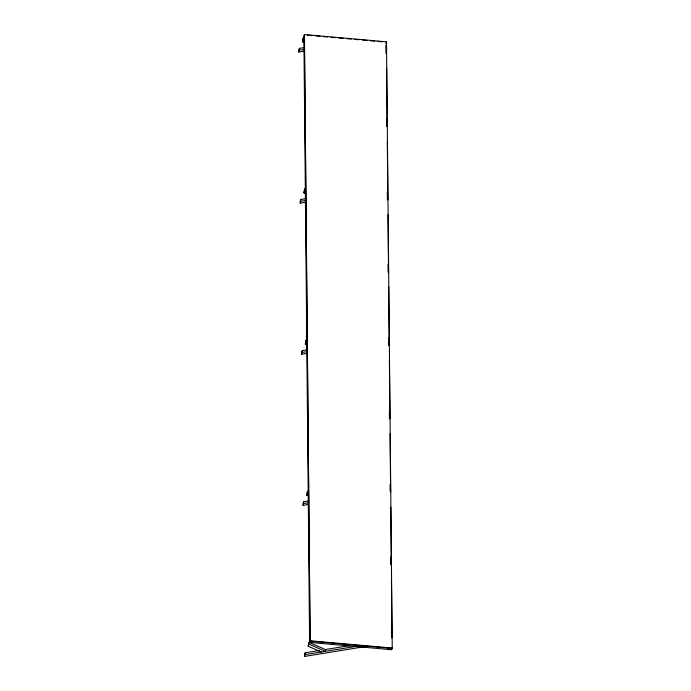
<?xml version="1.0" encoding="UTF-8"?>
<svg xmlns="http://www.w3.org/2000/svg" width="691" height="691" viewBox="0 0 691 691"><rect width="100%" height="100%" fill="white"/><g stroke="black" fill="none" stroke-linecap="round" stroke-linejoin="round"><path stroke-width="1.04" d="M304.455 34.55L303.876 36.148L309.611 642.397L391.633 649.713L392.238 648.046L386.502 41.806L304.455 34.55L310.121 641.179L304.316 34.93M304.489 47.558L299.428 48.37L298.762 50.21L298.78 52.015L304.1 51.151M298.78 52.015L299.428 48.37M302.485 41.831L303.228 37.936L302.485 41.831L304.36 42.652M305.914 198.662L300.853 199.483L300.188 201.314L300.205 203.128L305.526 202.264M300.205 203.128L300.853 199.483M303.91 192.936L304.653 189.04L303.91 192.936L305.793 193.756M385.898 43.473L386.502 41.806M307.34 349.776L302.287 350.587L301.621 352.427L301.639 354.233L306.959 353.369M301.639 354.233L302.287 350.587M305.344 344.049L306.087 340.145L305.344 344.049L307.219 344.869M308.773 500.88L303.712 501.701L303.047 503.532L303.064 505.346L308.385 504.473M303.064 505.346L303.712 501.701M306.769 495.153L307.512 491.258L306.769 495.153L308.652 495.974M319.302 650.516L305.146 652.805L304.498 656.45L367.301 646.232M349.205 645.679L325.375 649.531L308.946 642.362L308.203 646.266L321.35 652.002M304.498 656.45L305.146 652.805M308.203 646.266L308.946 642.362M309.611 642.397L310.052 641.17L392.099 648.426M311.477 642.423L311.874 641.334M388.135 649.652L388.688 648.123M299.445 50.184L304.498 49.363M300.87 201.297L305.932 200.476M302.304 352.401L307.357 351.581M303.729 503.506L308.791 502.694M305.163 654.619L360.624 645.644M307.521 35.215L311.779 35.587M315.744 35.941L320.011 36.321M323.207 36.597L327.759 37.003M330.963 37.288L335.221 37.66M338.417 37.945L343.479 38.394M346.942 38.696L351.201 39.076M354.405 39.361L358.698 39.741M362.689 40.095L366.956 40.467M370.385 40.769L374.643 41.149M377.847 41.434L382.106 41.806M310.19 640.79L392.238 648.046M308.963 644.176L325.392 651.345L325.375 649.531M386.364 42.186L386.476 54.053M386.615 68.072L387.167 126.323M387.305 141.43L387.858 199.682M387.997 214.78L388.549 273.031M388.688 287.059L389.232 345.31M389.379 360.408L389.931 418.66M390.07 433.767L390.622 492.018M390.769 507.116L391.313 565.368M391.452 579.395L391.996 637.646M385.923 45.623L385.993 53.181M386.615 118.982L386.684 126.531M387.305 192.331L387.383 199.88M387.997 264.61L388.066 272.159M388.688 337.959L388.757 345.509M389.379 411.318L389.448 418.867M390.078 484.667L390.139 491.137M390.76 556.937L390.83 564.495M391.452 630.296L391.521 637.845M391.616 647.553L391.633 649.713"/></g></svg>
